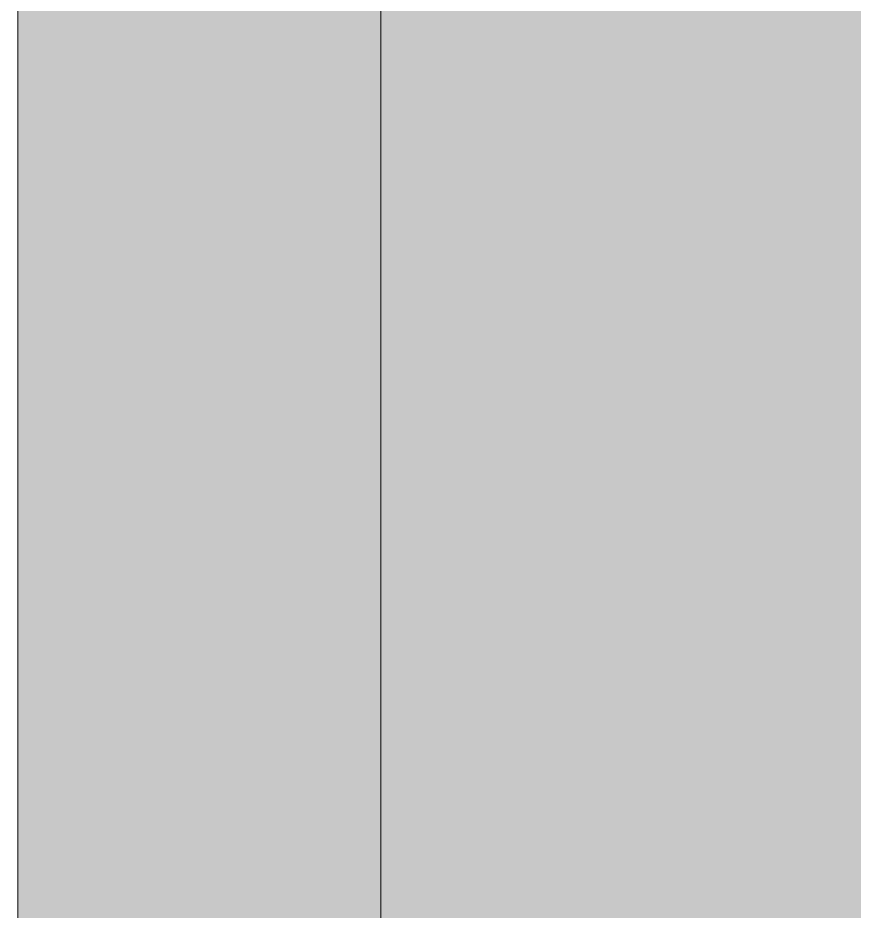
# Model space of a CAD drawing. Header units: inches. Extents: x -4501 to -113, y 9396 to 12816.
# Drawn here: x -3827.22 to -3815.42, y 11392.8 to 11405.41 of the extents above; entities that cross this region are included whole.
import ezdxf

# ---------------------------------------------------------------- set-up
doc = ezdxf.new("R2010")
doc.units = ezdxf.units.IN
doc.header["$MEASUREMENT"] = 0
doc.linetypes.add('Dash', pattern=[0.25, 0.125, -0.125])
for name, color, linetype, lineweight in [('A-AREA-PATT-4', 41, 'Continuous', 9), ('A-GENM', 5, 'Continuous', 9), ('A-GENM-HDLN', 13, 'Dash', 9), ('A-WALL', 113, 'Continuous', 9), ('A-WALL-5', 113, 'Continuous', 5)]:
    doc.layers.add(name, color=color, linetype=linetype, lineweight=lineweight)

# ---------------------------------------------------------------- blocks, each defined once
blk = doc.blocks.new('_THE_ WINDOW _ DOOR - Door - 1st Floor-1770337-FLOOR PLAN - 1ST FLOOR')
at = {"layer": 'A-GENM'}
blk.add_line((17.0125, 0.8125), (-17.0125, 0.8125), dxfattribs=at)
at = {"layer": 'A-GENM-HDLN'}
blk.add_arc((17.0125, 0.8125), 34.025, 180, 270, dxfattribs=at)

msp = doc.modelspace()

# ---------------------------------------------------------------- hatches: boundary and pattern name
at = {"layer": 'A-AREA-PATT-4'}
h = msp.add_hatch(color=256, dxfattribs=at)
h.paths.add_polyline_path([(-3822.0987, 11263.5894), (-3616.183, 11263.5894), (-3616.183, 11291.5412), (-3626.6308, 11291.5412), (-3626.6308, 11308.0412), (-3616.183, 11308.0412), (-3616.183, 11315.5412), (-3626.6308, 11315.5412), (-3626.6308, 11332.0412), (-3616.183, 11332.0412), (-3616.183, 11339.5412), (-3626.6308, 11339.5412), (-3626.6308, 11356.0412), (-3616.183, 11356.0412), (-3616.183, 11384.5676), (-3580.183, 11384.5676), (-3580.183, 11360.5676), (-3578.2956, 11360.5676), (-3578.0987, 11360.3708), (-3578.0987, 11359.4747), (-3577.8487, 11359.4747), (-3577.8487, 11355.6117), (-3577.5987, 11355.6117), (-3577.5987, 11353.9069), (-3577.8487, 11353.9069), (-3577.8487, 11344.4176), (-3577.5987, 11344.4176), (-3577.5987, 11343.827), (-3577.8487, 11343.827), (-3577.8487, 11343.2365), (-3577.5987, 11343.2365), (-3577.5987, 11342.6459), (-3577.8487, 11342.6459), (-3577.8487, 11342.0554), (-3577.5987, 11342.0554), (-3577.5987, 11341.4648), (-3577.8487, 11341.4648), (-3577.8487, 11340.8743), (-3577.5987, 11340.8743), (-3577.5987, 11340.2837), (-3577.8487, 11340.2837), (-3577.8487, 11337.6606), (-3578.0987, 11337.6395), (-3578.152, 11336.7112), (-3578.2956, 11336.5676), (-3580.183, 11336.5676), (-3580.183, 11263.5894), (-3579.7237, 11263.5894), (-3579.7237, 11285.4426), (-3557.1409, 11285.4426), (-3557.1409, 11285.8176), (-3533.1409, 11285.8176), (-3533.1409, 11285.4426), (-3510.0987, 11285.4426), (-3510.0987, 11324.8603), (-3518.0987, 11324.8603), (-3518.0987, 11360.6103), (-3488.0987, 11360.6103), (-3488.0987, 11324.8603), (-3486.0987, 11324.8603), (-3486.0987, 11263.5894), (-3485.7237, 11263.5894), (-3485.7237, 11379.4853), (-3484.7237, 11379.4853), (-3484.7237, 11381.4853), (-3482.7862, 11381.4853), (-3482.7862, 11417.4853), (-3484.7237, 11417.4853), (-3484.7237, 11419.4853), (-3485.7237, 11419.4853), (-3485.7237, 11545.5894), (-3822.0987, 11545.5894), (-3822.0987, 11463.6144), (-3792.0987, 11463.6144), (-3792.0987, 11458.8644), (-3822.0987, 11458.8644), (-3822.0987, 11457.7144), (-3797.8487, 11457.7144), (-3797.8487, 11448.0291), (-3797.3487, 11447.9644), (-3797.3487, 11447.8997), (-3797.8487, 11447.8997), (-3797.8487, 11431.3546), (-3797.3487, 11431.2769), (-3797.3487, 11430.8242), (-3797.8487, 11430.8242), (-3797.8487, 11429.7144), (-3822.0987, 11429.7144), (-3822.0987, 11427.8394), (-3796.8487, 11427.8394), (-3796.8487, 11428.8394), (-3792.0987, 11428.8394), (-3792.0987, 11427.8394), (-3673.3677, 11427.8394), (-3673.3677, 11423.0894), (-3822.0987, 11423.0894), (-3822.0987, 11277.7854)], flags=0)
h.paths.add_polyline_path([(-3770.809, 11264.4945), (-3771.809, 11264.4945), (-3771.809, 11280.6195), (-3753.809, 11280.6195), (-3753.809, 11276.6195), (-3717.809, 11276.6195), (-3717.809, 11280.6195), (-3699.809, 11280.6195), (-3699.809, 11264.4945), (-3763.99, 11264.4945)], flags=0)
h.paths.add_polyline_path([(-3786.362, 11290.2945), (-3821.362, 11290.2945), (-3821.362, 11338.2945), (-3786.362, 11338.2945), (-3786.362, 11332.2945), (-3785.362, 11332.2945), (-3785.362, 11296.2945), (-3786.362, 11296.2945)], flags=0)
h.paths.add_polyline_path([(-3705.2988, 11296.6195), (-3765.2988, 11296.6195), (-3765.2988, 11326.6195), (-3705.2988, 11326.6195), (-3705.2988, 11299.3138)], flags=0)
h.paths.add_polyline_path([(-3768.2988, 11341.6195), (-3768.2988, 11342.6195), (-3774.2988, 11342.6195), (-3774.2988, 11377.6195), (-3690.2988, 11377.6195), (-3690.2988, 11342.6195), (-3696.2988, 11342.6195), (-3696.2988, 11341.6195), (-3765.2988, 11341.6195)], flags=0)
h.paths.add_polyline_path([(-3516.0987, 11415.7353), (-3520.7237, 11415.7353), (-3520.7237, 11417.4853), (-3484.7237, 11417.4853), (-3484.7237, 11415.7353), (-3488.0987, 11415.7353)], flags=0)
h.paths.add_polyline_path([(-3516.7237, 11419.6103), (-3520.8487, 11419.6103), (-3520.8487, 11426.5374), (-3521.5987, 11426.5374), (-3521.5987, 11429.0374), (-3520.8487, 11429.0374), (-3520.8487, 11429.2874), (-3519.4737, 11429.2874), (-3519.4737, 11449.2874), (-3520.8487, 11449.2874), (-3520.8487, 11471.5374), (-3521.5987, 11471.5408), (-3521.5987, 11474.0374), (-3520.8487, 11474.0374), (-3520.8487, 11477.2144), (-3530.1207, 11477.2144), (-3530.1207, 11481.9644), (-3516.0987, 11481.9644), (-3516.0987, 11541.3394), (-3486.0987, 11541.3394), (-3486.0987, 11477.2144), (-3516.0987, 11477.2144), (-3516.0987, 11474.0374), (-3515.3487, 11474.0374), (-3515.3487, 11471.5374), (-3516.0987, 11471.5374), (-3516.0987, 11471.2874), (-3519.4737, 11471.2874), (-3519.4737, 11451.2874), (-3518.0987, 11451.2874), (-3518.0987, 11429.2874), (-3516.0987, 11429.2874), (-3516.0987, 11429.0374), (-3515.3487, 11429.0374), (-3515.3487, 11426.5374), (-3516.0987, 11426.5374), (-3516.0987, 11424.3603), (-3486.0987, 11424.3603), (-3486.0987, 11419.6103), (-3488.0987, 11419.6103)], flags=0)
h.paths.add_polyline_path([(-3593.1096, 11423.0894), (-3637.3677, 11423.0894), (-3637.3677, 11427.8394), (-3633.3677, 11427.8394), (-3633.3677, 11429.5269), (-3634.1177, 11429.5269), (-3634.1177, 11432.0269), (-3633.3677, 11432.0269), (-3633.3677, 11454.2769), (-3631.9927, 11454.2769), (-3631.9927, 11474.2769), (-3633.3677, 11474.2769), (-3633.3677, 11474.5269), (-3634.1177, 11474.5269), (-3634.1177, 11477.0269), (-3633.3677, 11477.0269), (-3633.3677, 11484.2144), (-3628.6177, 11484.2144), (-3628.6177, 11481.9644), (-3562.1207, 11481.9644), (-3562.1207, 11477.2144), (-3571.1177, 11477.2144), (-3571.1177, 11477.0269), (-3570.3677, 11477.0269), (-3570.3677, 11474.5269), (-3571.1177, 11474.5269), (-3571.1177, 11474.2769), (-3573.1177, 11474.2769), (-3573.1177, 11452.2769), (-3574.4927, 11452.2769), (-3574.4927, 11432.2769), (-3571.1177, 11432.2769), (-3571.0557, 11432.0269), (-3570.3677, 11432.0269), (-3570.3677, 11429.5269), (-3571.1177, 11429.5269), (-3571.1177, 11423.0894), (-3575.8677, 11423.0894)], flags=0)
h.paths.add_polyline_path([(-3628.6177, 11427.8394), (-3604.6177, 11427.8394), (-3604.6177, 11477.2144), (-3628.6177, 11477.2144), (-3628.6177, 11477.0269), (-3627.8677, 11477.0269), (-3627.8677, 11474.5269), (-3628.6177, 11474.5269), (-3628.6177, 11474.2769), (-3630.6177, 11474.2769), (-3630.6177, 11452.2769), (-3631.9927, 11452.2769), (-3631.9927, 11432.2769), (-3628.6177, 11432.2769), (-3628.6177, 11432.0269), (-3627.8677, 11432.0269), (-3627.8677, 11429.5269), (-3628.6177, 11429.5269), (-3628.6177, 11427.951)], flags=0)
h.paths.add_polyline_path([(-3590.1211, 11427.8394), (-3575.8677, 11427.8394), (-3575.8677, 11429.5269), (-3576.6177, 11429.5269), (-3576.6177, 11432.0269), (-3575.8677, 11432.0269), (-3575.8677, 11454.2769), (-3574.4927, 11454.2769), (-3574.4927, 11474.2769), (-3575.8677, 11474.2769), (-3575.8677, 11474.5269), (-3576.6177, 11474.5269), (-3576.6177, 11477.0269), (-3575.8677, 11477.0269), (-3575.8677, 11477.2144), (-3599.8677, 11477.2144), (-3599.8677, 11427.8394)], flags=0)
h.paths.add_polyline_path([(-3513.8737, 11444.0894), (-3513.8737, 11469.0894), (-3487.8737, 11469.0894), (-3487.8737, 11444.0894), (-3494.3737, 11444.0894)], flags=0)
h.paths.add_polyline_path([(-3678.809, 11463.8394), (-3756.809, 11463.8394), (-3756.809, 11543.8394), (-3678.809, 11543.8394), (-3678.809, 11492.1128)], flags=0)
h.paths.add_polyline_path([(-3531.5987, 11511.8632), (-3532.5987, 11511.8632), (-3533.9725, 11512.3632), (-3534.8385, 11512.8632), (-3535.9227, 11513.9846), (-3537.3081, 11516.0394), (-3538.1585, 11517.8632), (-3538.8865, 11519.8632), (-3539.4244, 11521.8708), (-3539.5987, 11523.8632), (-3539.4244, 11525.3537), (-3539.3346, 11525.8632), (-3539.0666, 11526.8632), (-3538.4999, 11527.8632), (-3537.3081, 11528.8632), (-3536.9604, 11531.887), (-3538.3487, 11531.887), (-3539.3132, 11532.0139), (-3540.2118, 11532.3862), (-3540.9836, 11532.9783), (-3541.5757, 11533.7501), (-3541.948, 11534.6488), (-3542.075, 11536.1259), (-3542.075, 11543.3394), (-3522.1225, 11543.3394), (-3522.1225, 11535.6132), (-3522.2495, 11534.6488), (-3522.6217, 11533.7501), (-3523.2139, 11532.9783), (-3523.9856, 11532.3862), (-3524.8843, 11532.0139), (-3525.925, 11531.887), (-3527.2371, 11531.887), (-3526.8894, 11528.8632), (-3525.6976, 11527.8632), (-3525.1308, 11526.8632), (-3524.773, 11525.3537), (-3524.5987, 11523.8632), (-3524.773, 11521.8708), (-3525.311, 11519.8632), (-3526.0389, 11517.8632), (-3527.2371, 11515.4804), (-3528.359, 11513.8632), (-3529.359, 11512.8632), (-3530.225, 11512.3632)], flags=0)
h.paths.add_polyline_path([(-3632.7427, 11518.2144), (-3633.3677, 11518.2144), (-3633.3677, 11541.2269), (-3628.6177, 11541.2269), (-3628.6177, 11543.3394), (-3548.0987, 11543.3394), (-3548.0987, 11519.3394), (-3628.6177, 11519.3394), (-3628.6177, 11518.2144), (-3629.2427, 11518.2144)], flags=0)
h.paths.add_polyline_path([(-3661.9842, 11525.3394), (-3674.809, 11525.3394), (-3674.809, 11543.3394), (-3656.809, 11543.3394), (-3656.809, 11525.3394)], flags=0)
h.paths.add_polyline_path([(-3776.7409, 11525.3394), (-3776.7409, 11543.3394), (-3758.7409, 11543.3394), (-3758.7409, 11525.3394)], flags=0)
at = {"layer": 'A-WALL-5'}
msp.add_hatch(color=256, dxfattribs=at).paths.add_polyline_path([(-3827.2237, 11380.1894), (-3822.0987, 11380.1894), (-3822.0987, 11418.2144), (-3827.2237, 11418.2144), (-3827.2237, 11382.1894)], flags=0)

# ---------------------------------------------------------------- linework, layer by layer
at = {"layer": 'A-WALL'}
msp.add_line((-3822.0987, 11418.2144), (-3822.0987, 11380.1894), dxfattribs=at)

# ---------------------------------------------------------------- block references
at = {"layer": 'A-GENM', "rotation": 89.99999999999955}
msp.add_blockref('_THE_ WINDOW _ DOOR - Door - 1st Floor-1770337-FLOOR PLAN - 1ST FLOOR', (-3826.4112, 11399.2019), dxfattribs=at)

doc.saveas('drawing.dxf')
